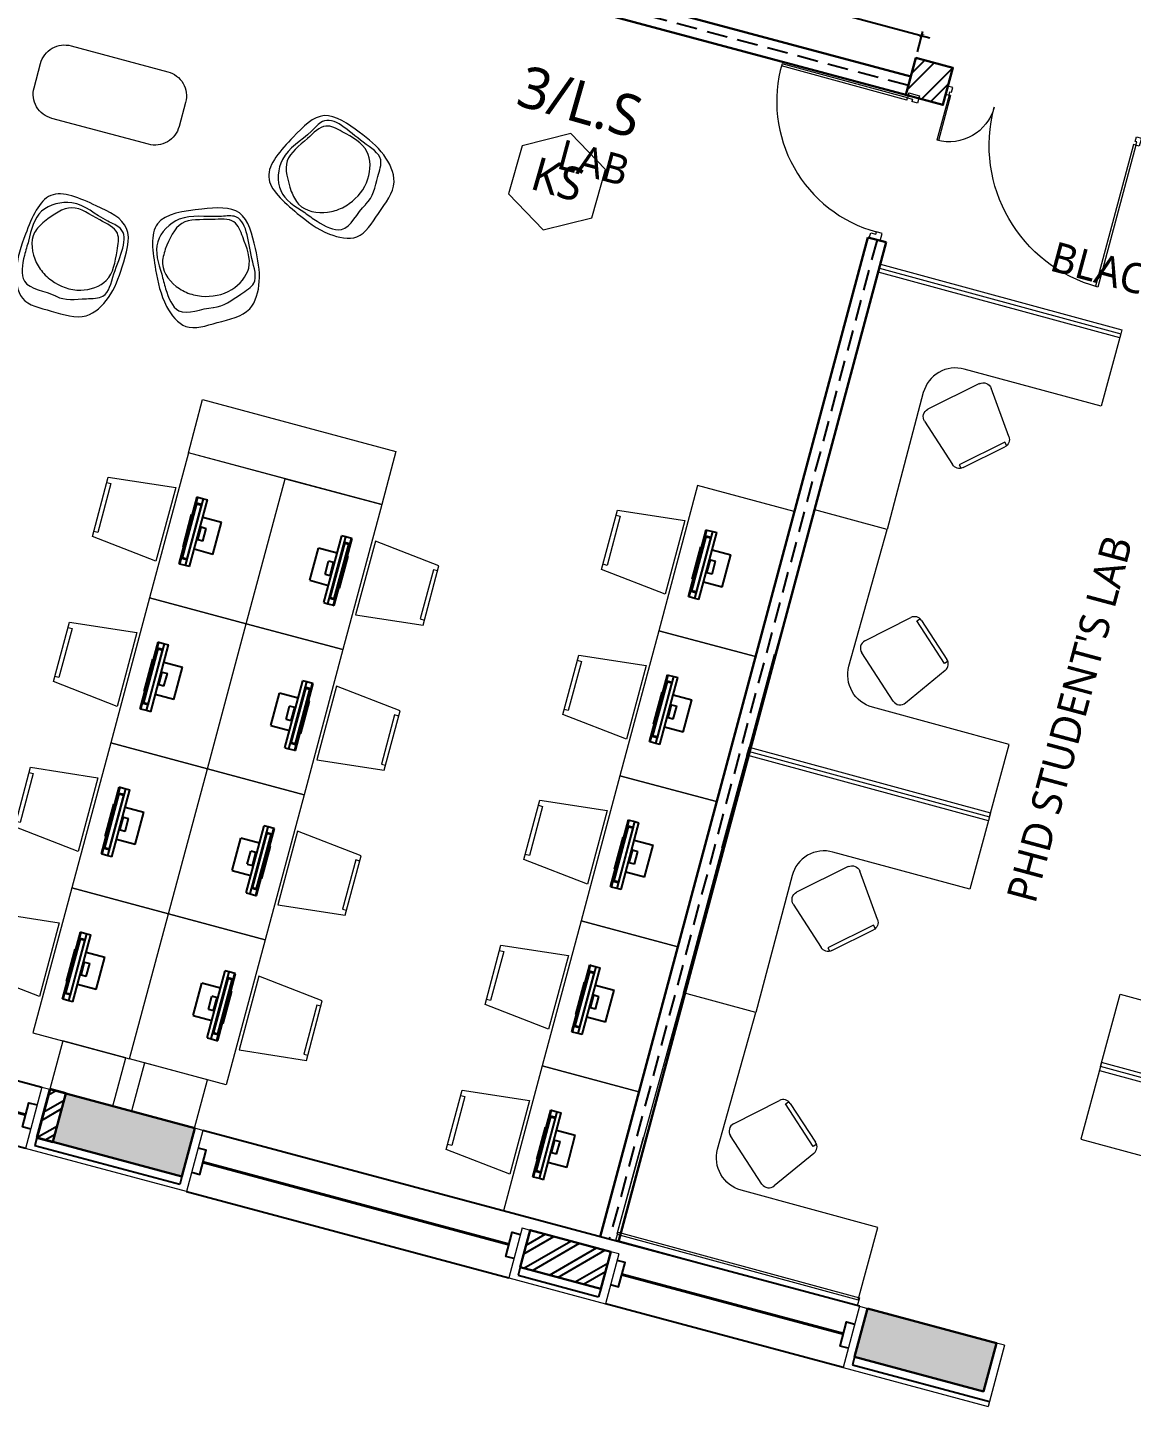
# Model space of a CAD drawing. Header units: millimetres. Extents: x 897770 to 1185420, y -692043 to -233237.
# Drawn here: x 946001 to 952619, y -599987 to -591723 of the extents above; entities that cross this region are included whole.
import ezdxf
from ezdxf.enums import TextEntityAlignment as Align

# ---------------------------------------------------------------- set-up
doc = ezdxf.new("R2010")
doc.units = ezdxf.units.MM
doc.header["$MEASUREMENT"] = 0
doc.header["$PDMODE"] = 67
doc.linetypes.add('HIDDEN', pattern=[0.375, 0.25, -0.125])
doc.layers.get('Defpoints').update_dxf_attribs({"color": 6})
for name, color, linetype, lineweight in [('A-Detail Lines', 8, 'Continuous', 25), ('A-Door', 4, 'Continuous', 9), ('A-DTLS-Frame Members', 3, 'Continuous', 25), ('A-Wall Sec', 1, 'Continuous', 30), ('A-WIN', 5, 'Continuous', 25), ('ele l', 6, 'Continuous', 15), ('elevation', 4, 'Continuous', 13), ('Fire pipe', 80, 'Continuous', 15), ('frntr', 32, 'Continuous', 13), ('I-Furniture', 34, 'Continuous', 13), ('S-Concrete', 40, 'Continuous', 30), ('ST CLADDING PLAN', 6, 'Continuous', 9), ('Tag', 254, 'Continuous', 13), ('text', 7, 'Continuous', 5)]:
    doc.layers.add(name, color=color, linetype=linetype, lineweight=lineweight)
for name, color, linetype in [('A-Elevation', 4, 'Continuous'), ('A-Wall Patt', 8, 'Continuous'), ('A-Window', 4, 'Continuous'), ('Anno_Frames', 7, 'Continuous'), ('S-Conc Patt', 9, 'Continuous')]:
    doc.layers.add(name, color=color, linetype=linetype)
doc.styles.get("Standard").update_dxf_attribs({"font": 'trebuc.ttf'})
doc.dimstyles.new('IIITD_WD_M @ 50', dxfattribs={"dimscale": 50, "dimtxt": 2, "dimasz": 0.5, "dimexe": 0.5, "dimexo": 0.25, "dimgap": 0.3, "dimtad": 1, "dimdec": 0, "dimrnd": 1, "dimzin": 0, "dimdsep": 46, "dimtxsty": 'Standard', "dimblk": 'ARCHTICK', "dimcen": 0.2, "dimdle": 1, "dimclrd": 8, "dimclre": 9, "dimadec": 0, "dimazin": 0, "dimtfac": 1, "dimtdec": 0, "dimtofl": 0, "dimtmove": 0, "dimatfit": 0, "dimfxl": 1, "dimtolj": 1, "dimtzin": 0, "dimlwd": -1, "dimlwe": -1, "dimarcsym": 0})

# ---------------------------------------------------------------- blocks, each defined once
blk = doc.blocks.new('Room Tag with Finish')
blk.add_lwpolyline([(0, 0), (-2.598, -1.5), (-2.598, -4.5), (0, -6), (2.598, -4.5), (2.598, -1.5)], close=True)
at = {"layer": 'Anno_Frames'}
blk.add_attdef('ROOM_NAME', text='', height=2.5, dxfattribs=at).set_placement((0, 0), align=Align.BOTTOM_CENTER)
blk.add_attdef('FF', text='', height=2, dxfattribs=at).set_placement((0, -1.848), align=Align.TOP_CENTER)
blk = doc.blocks.new('t4ww4tw3')
at = {"layer": 'S-Conc Patt'}
h = blk.add_hatch(color=256, dxfattribs=at)
h.dxf.hatch_style = 1
h.paths.add_polyline_path([(796231.6, -519159.2), (796153.9, -519449), (796926.7, -519656.1), (797004.3, -519366.3)])
h = blk.add_hatch(color=256, dxfattribs=at)
h.dxf.hatch_style = 1
h.paths.add_polyline_path([(801809.8, -520654), (801037, -520446.9), (800959.4, -520736.7), (801732.1, -520943.8)])
at = {"layer": 'S-Concrete', "elevation": 0}
for points in [[(796231.6, -519159.2), (796153.9, -519449), (796926.7, -519656.1), (797004.3, -519366.3)], [(801037, -520446.9), (800959.4, -520736.7), (801732.1, -520943.8), (801809.8, -520654)]]:
    blk.add_lwpolyline(points, close=True, dxfattribs=at)
blk = doc.blocks.new('ERGEWRGR')
at = {"layer": 'A-Wall Patt'}
h = blk.add_hatch(dxfattribs=at)
h.set_pattern_fill('ANSI32', color=256, scale=300, angle=345, style=0)
h.paths.add_polyline_path([(938136.7, -368100.3), (938196.3, -367878.2), (938679.2, -368007.6), (938619.7, -368229.7)])
at = {"layer": 'A-Detail Lines'}
for p, q in [((938136.7, -368100.3, 0), (938123.8, -368148.6, 0)), ((938606.8, -368278, 0), (938123.8, -368148.6, 0)), ((938619.7, -368229.7, 0), (938606.8, -368278, 0))]:
    blk.add_line(p, q, dxfattribs=at)
at = {"layer": 'A-Wall Sec', "elevation": 0}
blk.add_lwpolyline([(938196.3, -367878.2), (938136.7, -368100.3), (938619.7, -368229.7), (938679.2, -368007.6)], close=True, dxfattribs=at)
blk.add_lwpolyline([(938196.3, -367878.2), (938136.7, -368100.3), (938619.7, -368229.7), (938679.2, -368007.6)], close=True, dxfattribs=at)
at = {"layer": 'A-WIN', "color": 2, "lineweight": 40}
blk.add_line((940581.3, -368636.3, 0), (938746.1, -368144.5, 0), dxfattribs=at)
at = {"layer": 'A-WIN', "color": 2, "lineweight": 40, "elevation": 0}
blk.add_lwpolyline([(936741.8, -367607.5), (938069.9, -367963.4)], dxfattribs=at)
blk.add_lwpolyline([(936741.8, -367607.5), (938069.9, -367963.4)], dxfattribs=at)
at = {"layer": 'A-Window'}
for p, q in [((936741.3, -367415.8, 0), (940677.5, -368470.5, 0)), ((940579.1, -368837.6, 0), (938647.3, -368319.9, 0))]:
    blk.add_line(p, q, dxfattribs=at)
at = {"layer": 'A-Window', "elevation": 0}
for points in [[(936674.1, -367667), (936722.3, -367679.9), (936761.2, -367535), (936712.9, -367522.1)], [(936643, -367782.9), (938067.7, -368164.7)], [(938098.8, -368048.7), (938050.5, -368035.8), (938089.3, -367890.9), (938137.6, -367903.9)], [(938678.3, -368204), (938726.6, -368217), (938765.5, -368072.1), (938717.2, -368059.1)], [(940610.2, -368721.7), (940561.9, -368708.7), (940600.7, -368563.8), (940649, -368576.8)]]:
    blk.add_lwpolyline(points, dxfattribs=at)
at = {"layer": 'ST CLADDING PLAN'}
for p, q in [((936741.3, -367415.8, 0), (936643, -367782.9, 0)), ((936741.3, -367415.8, 0), (936693, -367402.9, 0)), ((938148, -367865.2, 0), (938067.7, -368164.7, 0)), ((938148, -367865.2, 0), (938196.3, -367878.2, 0)), ((938727.5, -368020.5, 0), (938647.3, -368319.9, 0)), ((938727.5, -368020.5, 0), (938679.2, -368007.6, 0)), ((938647.3, -368319.9, 0), (938067.7, -368164.7, 0)), ((940677.5, -368470.5, 0), (940579.1, -368837.6, 0)), ((940677.5, -368470.5, 0), (940725.8, -368483.5, 0))]:
    blk.add_line(p, q, dxfattribs=at)
blk = doc.blocks.new('ERTGWERTGWERGT')
at = {"layer": 'A-Wall Patt'}
h = blk.add_hatch(dxfattribs=at)
h.set_pattern_fill('ANSI32', color=256, scale=300, angle=345, style=0)
h.paths.add_polyline_path([(943545.9, -369549.7), (943605.4, -369327.5), (944088.4, -369457), (944028.9, -369679.1)])
at = {"layer": 'A-Detail Lines'}
for p, q in [((943545.9, -369549.7, 0), (943533, -369598, 0)), ((944015.9, -369727.4, 0), (943533, -369598, 0)), ((944028.9, -369679.1, 0), (944015.9, -369727.4, 0))]:
    blk.add_line(p, q, dxfattribs=at)
at = {"layer": 'A-Wall Sec', "elevation": 0}
blk.add_lwpolyline([(943605.4, -369327.5), (943545.9, -369549.7), (944028.9, -369679.1), (944088.4, -369457)], close=True, dxfattribs=at)
blk.add_lwpolyline([(943605.4, -369327.5), (943545.9, -369549.7), (944028.9, -369679.1), (944088.4, -369457)], close=True, dxfattribs=at)
at = {"layer": 'A-WIN', "color": 2, "lineweight": 40}
blk.add_line((945990.5, -370085.7, 0), (944155.2, -369593.9, 0), dxfattribs=at)
at = {"layer": 'A-WIN', "color": 2, "lineweight": 40, "elevation": 0}
blk.add_lwpolyline([(941643.8, -368921), (943479.1, -369412.7)], dxfattribs=at)
blk.add_lwpolyline([(941643.8, -368921), (943479.1, -369412.7)], dxfattribs=at)
at = {"layer": 'A-Window'}
for p, q in [((941643.4, -368729.4, 0), (946086.7, -369919.9, 0)), ((945988.3, -370287, 0), (944056.5, -369769.3, 0))]:
    blk.add_line(p, q, dxfattribs=at)
at = {"layer": 'A-Window', "elevation": 0}
for points in [[(941576.1, -368980.5), (941624.4, -368993.4), (941663.2, -368848.5), (941614.9, -368835.6)], [(941545.1, -369096.4), (943476.9, -369614)], [(943508, -369498.1), (943459.7, -369485.2), (943498.5, -369340.3), (943546.8, -369353.2)], [(944087.5, -369653.4), (944135.8, -369666.4), (944174.7, -369521.5), (944126.4, -369508.5)], [(946019.4, -370171.1), (945971.1, -370158.1), (946009.9, -370013.2), (946058.2, -370026.2)]]:
    blk.add_lwpolyline(points, dxfattribs=at)
at = {"layer": 'ST CLADDING PLAN'}
for p, q in [((941643.4, -368729.4, 0), (941545.1, -369096.4, 0)), ((941643.4, -368729.4, 0), (941595.1, -368716.4, 0)), ((943557.2, -369314.6, 0), (943476.9, -369614, 0)), ((943557.2, -369314.6, 0), (943605.4, -369327.5, 0)), ((944136.7, -369469.9, 0), (944056.5, -369769.3, 0)), ((944136.7, -369469.9, 0), (944088.4, -369457, 0)), ((944056.5, -369769.3, 0), (943476.9, -369614, 0)), ((946086.7, -369919.9, 0), (945988.3, -370287, 0)), ((946086.7, -369919.9, 0), (946135, -369932.9, 0))]:
    blk.add_line(p, q, dxfattribs=at)
blk = doc.blocks.new('WFTGRWE3TG')
at = {"layer": 'A-Wall Patt'}
h = blk.add_hatch(dxfattribs=at)
h.set_pattern_fill('ANSI32', color=256, scale=300, angle=345, style=0)
h.paths.add_polyline_path([(949438.1, -371128.5), (949497.6, -370906.3), (949014.6, -370776.9), (948955.1, -370999.1)])
at = {"layer": 'A-Detail Lines'}
for p, q in [((948955.1, -370999.1, 0), (948942.2, -371047.4, 0)), ((948942.2, -371047.4, 0), (949425.1, -371176.8, 0)), ((949438.1, -371128.5, 0), (949425.1, -371176.8, 0))]:
    blk.add_line(p, q, dxfattribs=at)
at = {"layer": 'A-Wall Sec', "elevation": 0}
blk.add_lwpolyline([(949497.6, -370906.3), (949438.1, -371128.5), (948955.1, -370999.1), (949014.6, -370776.9)], close=True, dxfattribs=at)
blk.add_lwpolyline([(949497.6, -370906.3), (949438.1, -371128.5), (948955.1, -370999.1), (949014.6, -370776.9)], close=True, dxfattribs=at)
at = {"layer": 'A-WIN', "color": 2, "lineweight": 40}
blk.add_line((947053, -370370.4, 0), (948888.3, -370862.1, 0), dxfattribs=at)
at = {"layer": 'A-WIN', "color": 2, "lineweight": 40, "elevation": 0}
blk.add_lwpolyline([(950892.6, -371399.2), (949564.4, -371043.3)], dxfattribs=at)
blk.add_lwpolyline([(950892.6, -371399.2), (949564.4, -371043.3)], dxfattribs=at)
at = {"layer": 'A-Window'}
for p, q in [((950988.7, -371233.4, 0), (947052.6, -370178.7, 0)), ((946954.2, -370545.8, 0), (948886.1, -371063.4, 0))]:
    blk.add_line(p, q, dxfattribs=at)
at = {"layer": 'A-Window', "elevation": 0}
for points in [[(946985.3, -370429.9), (947033.6, -370442.8), (947072.4, -370297.9), (947024.1, -370285)], [(948917.2, -370947.5), (948868.9, -370934.6), (948907.7, -370789.7), (948956, -370802.6)], [(949496.7, -371102.8), (949545, -371115.8), (949583.8, -370970.9), (949535.5, -370957.9)], [(950890.4, -371600.5), (949465.7, -371218.7)], [(950921.5, -371484.6), (950873.2, -371471.6), (950912, -371326.7), (950960.3, -371339.7)]]:
    blk.add_lwpolyline(points, dxfattribs=at)
at = {"layer": 'ST CLADDING PLAN'}
for p, q in [((947052.6, -370178.7, 0), (946954.2, -370545.8, 0)), ((947052.6, -370178.7, 0), (947004.3, -370165.8, 0)), ((948966.3, -370764, 0), (948886.1, -371063.4, 0)), ((948966.3, -370764, 0), (949014.6, -370776.9, 0)), ((949545.9, -370919.3, 0), (949465.7, -371218.7, 0)), ((949545.9, -370919.3, 0), (949497.6, -370906.3, 0)), ((948886.1, -371063.4, 0), (949465.7, -371218.7, 0)), ((950988.7, -371233.4, 0), (950890.4, -371600.5, 0)), ((950988.7, -371233.4, 0), (951037, -371246.4, 0))]:
    blk.add_line(p, q, dxfattribs=at)
blk = doc.blocks.new('ERGWERGWER')
at = {"layer": 'A-Door'}
for name in ['ERGEWRGR', 'ERTGWERTGWERGT', 'WFTGRWE3TG']:
    blk.add_blockref(name, (0, 0), dxfattribs=at)
blk = doc.blocks.new('ddfdfdf')
at = {"layer": 'A-Wall Patt'}
h = blk.add_hatch(dxfattribs=at)
h.set_pattern_fill('ANSI32', color=256, scale=300, angle=345, style=0)
h.paths.add_polyline_path([(946231.6, -369958.7), (946135, -369932.9), (946057.3, -370222.6), (946153.9, -370248.5)])
for p, q in [((946057.3, -370222.6, 0), (946044.4, -370270.9, 0)), ((946913.7, -370503.9, 0), (946044.4, -370270.9, 0)), ((946926.7, -370455.6, 0), (946913.7, -370503.9, 0)), ((950959.4, -371536.1, 0), (950946.5, -371584.4, 0)), ((950946.5, -371584.4, 0), (951767.5, -371804.4, 0))]:
    blk.add_line(p, q, dxfattribs=at)
at = {"layer": 'A-Wall Sec', "lineweight": 35}
for p, q in [((946135, -369932.9, 0), (946057.3, -370222.6, 0)), ((946231.6, -369958.7, 0), (946135, -369932.9, 0)), ((946057.3, -370222.6, 0), (946153.9, -370248.5, 0))]:
    blk.add_line(p, q, dxfattribs=at)
at = {"layer": 'ST CLADDING PLAN'}
for p, q in [((946954.3, -370545.8, 0), (945988.3, -370287, 0)), ((951858.1, -371466.4, 0), (951759.7, -371833.5, 0)), ((951858.1, -371466.4, 0), (951809.8, -371453.5, 0)), ((950890.4, -371600.5, 0), (951759.7, -371833.4, 0))]:
    blk.add_line(p, q, dxfattribs=at)
at = {"layer": 'A-Door'}
blk.add_blockref('ERGWERGWER', (0, 0), dxfattribs=at)
blk = doc.blocks.new('TFT Monitor - TFT Monitor-55-Level 1')
at = {"layer": 'A-Detail Lines'}
for p, q in [((-35, 31.1), (-35, 35.3)), ((-35, 35.3), (380, 35.3)), ((-35, 31), (-35, 31.1)), ((-35, 31.1), (380, 31.1)), ((-35, -4.4), (-35, 31)), ((-35, 31), (380, 31)), ((0, 28.4), (345, 28.4)), ((0, -1.8), (0, 28.4)), ((5, 24.9), (0, 28.4)), ((5, -1.8), (5, 24.9)), ((5, 24.9), (340, 24.9)), ((72.5, 35.4), (72.5, 39.8)), ((72.5, 39.8), (272.5, 39.8)), ((272.5, 39.8), (272.5, 35.4)), ((345, 28.4), (340, 24.9)), ((340, 24.9), (340, -1.8)), ((345, 28.4), (345, -1.8)), ((380, 35.3), (380, 31.1)), ((380, 31.1), (380, 31)), ((380, 31), (380, -4.4)), ((-35, -29.3), (-35, -4.4)), ((-35, -4.4), (380, -4.4)), ((-35, -29.3), (380, -29.3)), ((345, -1.8), (0, -1.8)), ((72.5, -145.2), (72.5, -29.2)), ((132.5, -35), (132.5, -29.5)), ((132.5, -35), (212.5, -35)), ((132.5, -66.9), (132.5, -35.4)), ((132.5, -66.9), (212.5, -66.9)), ((212.5, -29.5), (212.5, -35)), ((212.5, -34.7), (212.5, -66.9)), ((272.5, -29.2), (272.5, -145.2)), ((380, -4.4), (380, -29.3)), ((72.5, -145.2), (272.5, -145.2))]:
    blk.add_line(p, q, dxfattribs=at)
blk = doc.blocks.new('Chair Student - Medium - Chair Student - Medium-54-Level 1')
for p, q in [((-228.6, 254), (228.6, 254)), ((-184.2, -152.4), (-228.6, 254)), ((228.6, 254), (184.2, -152.4)), ((184.2, -152.4), (-184.2, -152.4)), ((-152.4, -152.4), (-152.4, -127)), ((-152.4, -127), (152.4, -127)), ((152.4, -127), (152.4, -152.4))]:
    blk.add_line(p, q)
blk = doc.blocks.new('A$C01775461')
at = {"layer": 'frntr', "elevation": 0}
blk.add_lwpolyline([(11.4, 913.9), (11.4, 13.9), (-588.6, 13.9), (-588.6, 913.9)], close=True, dxfattribs=at)
at = {"layer": 'frntr', "xscale": -1}
for name, p, rotation in [('TFT Monitor - TFT Monitor-55-Level 1', (-142.5, 291.4, 0), 270), ('Chair Student - Medium - Chair Student - Medium-54-Level 1', (285, 463.9, 0), 90)]:
    blk.add_blockref(name, p, dxfattribs=dict(at, rotation=rotation))
blk = doc.blocks.new('A$C13097F78')
at = {"layer": 'frntr'}
for points in [[(-236.5, 469.5, 0), (-507, 531.3, 0), (-660.6, 297.3, 0), (-697.7, 73.8, 0), (-517.9, -74, 0), (-332, -149, 0), (-160, -135.8, 0), (-28.5, 30, 0), (42.7, 206.4, 0), (-42.6, 348.3, 0), (-236.5, 469.5, 0)], [(-221.6, 426.8), (-402.1, 501.3), (-567.1, 411.8), (-646.1, 183.3), (-670.1, 99.3), (-454.1, -69.7), (-314.1, -119.7), (-231.1, -62.2), (-110.6, 74.8), (-109.6, 77.8), (-36.6, 271.3), (-143.1, 381.8), (-221.6, 426.8)], [(-371.1, 445.8), (-547.1, 390.3), (-616.6, 222.3), (-637.1, 91.3), (-564.1, 16.8), (-393.6, -66.2), (-242.6, -1.7), (-157.1, 162.8), (-155.1, 257.8), (-165.6, 302.3), (-282.6, 438.8), (-371.1, 445.8)]]:
    blk.add_spline(points, degree=3, dxfattribs=at)
blk = doc.blocks.new('A$C3CEC27A9')
at = {"layer": 'A-Detail Lines', "lineweight": 18}
for centre, radius, start, end in [((-1181.2, -50.7), 880, 270, 0), ((-21.2, -50.7), 280, 180, 270)]:
    blk.add_arc(centre, radius, start, end, dxfattribs=at)
at = {"layer": 'A-Door', "lineweight": 18}
for p, q in [((-1181.2, -50.7), (-1181.2, -930.7)), ((-1181.2, -50.7), (-1165.6, -50.7)), ((-1165.6, -50.7), (-1165.6, -930.5)), ((-30, -50.7), (-21.2, -50.7)), ((-29.9, -50.7), (-29.9, -330.5)), ((-21.2, -50.7), (-21.2, -330.7))]:
    blk.add_line(p, q, dxfattribs=at)
at = {"layer": 'A-Door'}
for points in [[(-1181.2, -50.7), (-1181.2, -30.7), (-1171.2, -30.7), (-1171.2, -0.7), (-1201.2, -0.7), (-1201.2, -50.7), (-1181.2, -50.7)], [(-21.2, -50.7), (-21.2, -30.7), (-31.2, -30.7), (-31.2, -0.7), (-1.2, -0.7), (-1.2, -50.7), (-21.2, -50.7)]]:
    blk.add_lwpolyline(points, dxfattribs=at)
blk = doc.blocks.new('A$C6DB55BC6')
at = {"layer": 'I-Furniture'}
for p, q in [((147.1, 415.8), (405.5, 186.2)), ((-105.3, 156.1), (73.2, 407.4)), ((-107.6, 98.5), (-90.7, 117.4)), ((110.5, -95.3), (-97.8, 89.8)), ((-90.7, 117.4), (137.1, -85)), ((405.8, 111.7), (177.3, -95)), ((137.1, -85), (120.3, -104))]:
    blk.add_line(p, q, dxfattribs=at)
for centre, start, end in [((113.9, 378.4), 48.3715, 144.61261), ((372.3, 148.8), 312.13039, 48.3715), ((-64.6, 127.2), 144.61261, 228.3715), ((143.7, -58), 228.3715, 312.13039)]:
    blk.add_arc(centre, 50, start, end, dxfattribs=at)
blk = doc.blocks.new('ABL_Door_S - 1000 x 2100-11-3 Second Floor Lvl')
at = {"layer": 'A-Door'}
blk.add_arc((-450, -2.5), 900, 269.04503, 0, dxfattribs=at)
at = {"layer": 'ele l'}
for p, q in [((-500, 37.5), (-450, 37.5)), ((-500, -37.5), (-500, 37.5)), ((-450, 37.5), (-450, -2.5)), ((450, 37.5), (450, -2.5)), ((500, 37.5), (450, 37.5)), ((500, -37.5), (500, 37.5)), ((-500, -37.5), (-465, -37.5)), ((-465, -2.5), (-450, -2.5)), ((-465, -37.5), (-465, -2.5)), ((-465, -37.5), (-465, -902.4)), ((-450, -37.5), (-465, -37.5)), ((-450, -37.5), (-450, -902.5)), ((465, -2.5), (450, -2.5)), ((465, -37.5), (465, -2.5)), ((500, -37.5), (465, -37.5))]:
    blk.add_line(p, q, dxfattribs=at)
blk = doc.blocks.new('_ArchTick')
at = {"color": 0, "linetype": 'ByBlock', "const_width": 0.15}
blk.add_lwpolyline([(-0.5, -0.5), (0.5, 0.5)], dxfattribs=at)
blk = doc.blocks.new('*D1152')
at = {"color": 8, "transparency": 16777216}
blk.add_line((949107.3, -591166.7), (951411, -591784), dxfattribs=at)
at = {"color": 9, "transparency": 16777216}
for p, q in [((949129.7, -591276.3), (949162, -591155.5)), ((951336.8, -591867.7), (951369.2, -591746.9))]:
    blk.add_line(p, q, dxfattribs=at)
at = {"layer": 'Defpoints', "color": 0, "transparency": 16777216}
for p in [(949090, -591424.5, 0), (951362.7, -591771.1), (951297.1, -592015.9)]:
    blk.add_point(p, dxfattribs=at)
at = {"color": 8, "transparency": 16777216, "xscale": 25, "yscale": 25, "zscale": 25}
for p, rotation in [((949155.6, -591179.7), 164.999994907965), ((951362.7, -591771.1), 344.9999949079649)]:
    blk.add_blockref('_ArchTick', p, dxfattribs=dict(at, rotation=rotation))
at = {"color": 0, "transparency": 16777216, "insert": (950276.2, -591411.7), "char_height": 100, "attachment_point": 5, "rotation": 344.99999}
blk.add_mtext('\\A1;2285', dxfattribs=at)

msp = doc.modelspace()

# ---------------------------------------------------------------- hatches: boundary and pattern name
at = {"layer": 'A-Wall Patt'}
h = msp.add_hatch(dxfattribs=at)
h.set_pattern_fill('ANSI32', color=256, scale=400, style=0)
h.set_pattern_definition([(45, (-7e-06, -78953.36), (-106.066017, 106.066017), []), (45, (70.71, -78953.36), (-106.066017, 106.066017), [])])
h.paths.add_polyline_path([(951549.1, -591964.3), (951326.9, -591904.8), (951267.4, -592126.9), (951278.5, -592129.9), (951489.5, -592186.5)])

# ---------------------------------------------------------------- linework, layer by layer
at = {"layer": 'A-Detail Lines'}
msp.add_line((951230.2, -592117, 0), (951278.5, -592129.9, 0), dxfattribs=at)
at = {"layer": 'A-Wall Sec'}
for p, q in [((951038.6, -592980.5), (949433.6, -598970.6, 0)), ((951149.7, -593010.3), (949544.7, -599000.4, 0)), ((951149.7, -593010.3), (951038.6, -592980.5))]:
    msp.add_line(p, q, dxfattribs=at)
at = {"layer": 'A-Wall Sec', "elevation": 0}
for points in [[(951267.4, -592126.9), (948838.1, -591476), (948867.8, -591364.9)], [(949090, -591424.5), (951297.1, -592015.9)], [(951267.4, -592126.9), (951326.9, -591904.8), (951549.1, -591964.3), (951489.5, -592186.5), (951267.4, -592126.9)]]:
    msp.add_lwpolyline(points, dxfattribs=at)
at = {"layer": 'A-Window', "linetype": 'HIDDEN', "ltscale": 500}
for p, q in [((951282.2, -592071.4), (949075.1, -591480, 0)), ((951094.2, -592995.4), (949489.1, -598985.5, 0))]:
    msp.add_line(p, q, dxfattribs=at)
at = {"layer": 'elevation', "elevation": 0}
for points in [[(951114.6, -593141.2), (952562.1, -593534.9), (952548.9, -593583.1), (951101.5, -593189.5)], [(950327.4, -596036), (951774.9, -596429.6), (951761.7, -596477.9), (950314.3, -596084.2)], [(953888.1, -598320.2), (952440.7, -597926.5), (952427.6, -597974.8), (953875, -598368.4)], [(949541.7, -598943.5), (950989.1, -599337.1), (950976, -599385.3), (949528.5, -598991.7)]]:
    msp.add_lwpolyline(points, close=True, dxfattribs=at)
at = {"layer": 'Fire pipe', "elevation": 0}
for points in [[(946212.6, -597796.9), (946135, -598086.7), (946513.5, -598188.2), (946591.2, -597898.4), (946212.6, -597796.9)], [(946702.2, -597928.1), (946624.6, -598217.9), (947003.1, -598319.3), (947080.8, -598029.6), (946702.2, -597928.1)]]:
    msp.add_lwpolyline(points, dxfattribs=at)
at = {"layer": 'frntr'}
msp.add_lwpolyline([(946948.6, -592171.6), (946909.8, -592316.5, -0.414214), (946726.1, -592422.6), (946146.6, -592267.3, -0.414214), (946040.5, -592083.6), (946079.3, -591938.7, -0.414214), (946263, -591832.6), (946842.6, -591987.9, -0.414214)], format="xyb", close=True, dxfattribs=at)
at = {"layer": 'frntr', "elevation": 0}
msp.add_lwpolyline([(948124.8, -594582.3), (946965.7, -594271.7), (947051.1, -593953), (948210.2, -594263.6)], close=True, dxfattribs=at)
at = {"layer": 'I-Furniture', "elevation": 0}
for points in [[(950950.6, -593744.3), (951108.1, -593165.4), (952555.5, -593559), (952437.4, -593993.2), (951617.2, -593770.2, 0.414214), (951371.7, -593910.7), (951154.8, -594732.5), (950720.5, -594614.4), (951108.1, -593165.4), (951108.1, -593165.4)], [(950478.3, -595481.1), (950320.9, -596060.1), (951768.3, -596453.7), (951886.4, -596019.5), (951066.2, -595796.5, -0.414214), (950925.7, -595551), (951154.8, -594732.5), (950720.5, -594614.4), (950320.9, -596060.1), (950320.9, -596060.1)], [(950163.4, -596639.1), (950320.9, -596060.1), (951768.3, -596453.7), (951650.2, -596888), (950830, -596664.9, 0.414214), (950584.5, -596805.4), (950367.6, -597627.2), (949933.3, -597509.1), (950320.9, -596060.1), (950320.9, -596060.1)], [(954039, -597765.3), (953881.6, -598344.3), (952434.1, -597950.7), (952552.2, -597516.4), (953372.4, -597739.5, 0.414214), (953617.9, -597599), (953834.9, -596777.2), (954269.1, -596895.3), (953881.6, -598344.3), (953881.6, -598344.3)], [(949691.1, -598375.9), (949533.7, -598954.8), (950981.1, -599348.5), (951099.2, -598914.2), (950279, -598691.2, -0.414214), (950138.5, -598445.7), (950367.6, -597627.2), (949933.3, -597509.1), (949533.7, -598954.8), (949533.7, -598954.8)], [(953724.1, -598923.2), (953881.6, -598344.3), (952434.1, -597950.7), (952316, -598384.9), (953136.3, -598607.9, -0.414214), (953276.8, -598853.4), (953047.7, -599671.9), (953481.9, -599790), (953881.6, -598344.3), (953881.6, -598344.3)]]:
    msp.add_lwpolyline(points, format="xyb", dxfattribs=at)

# ---------------------------------------------------------------- block references
at = {"layer": 'A-Door', "xscale": 0.9000000001349469, "yscale": 0.9000000001349469, "zscale": 0.9000000001349469, "rotation": 254.7865830003216}
msp.add_blockref('ABL_Door_S - 1000 x 2100-11-3 Second Floor Lvl', (951198.6, -592557.5), dxfattribs=at)
at = {"layer": 'A-Door', "xscale": -1, "rotation": 344.9999949062619}
msp.add_blockref('A$C3CEC27A9', (951518.6, -592073.6, 0), dxfattribs=at)
at = {"layer": 'A-DTLS-Frame Members', "xscale": -1, "rotation": 344.7865830004282}
for p in [(951741.8, -594297.3, 0), (950954.6, -597192, 0)]:
    msp.add_blockref('A$C6DB55BC6', p, dxfattribs=at)
at = {"layer": 'A-DTLS-Frame Members', "rotation": 164.7865830004281}
for p in [(951442.6, -595397.5, 0), (950655.4, -598292.2, 0)]:
    msp.add_blockref('A$C6DB55BC6', p, dxfattribs=at)
at = {"layer": 'A-Elevation'}
msp.add_blockref('ddfdfdf', (0, -228153.9), dxfattribs=at)
at = {"layer": 'I-Furniture', "xscale": -1}
for name, p, rotation in [('A$C13097F78', (948144.1, -592850.8, 0), 115.2289193339776), ('A$C13097F78', (946144.2, -593463.9), 43.92975783793978), ('A$C13097F78', (947160.1, -593527.1, 0), 74.80582525089207), ('A$C01775461', (946740.1, -595157.4, 0), 344.9999949079893), ('A$C01775461', (949793.2, -595354.3, 0), 344.9999949079885), ('A$C01775461', (946507.2, -596026.7, 0), 344.9999949079893), ('A$C01775461', (949560.3, -596223.6, 0), 344.9999949079885), ('A$C01775461', (946274.3, -596896.1, 0), 344.9999949079893), ('A$C01775461', (949327.3, -597093, 0), 344.9999949079885), ('A$C01775461', (946041.3, -597765.4, 0), 344.9999949079893), ('A$C01775461', (949094.4, -597962.3, 0), 344.9999949079885), ('A$C01775461', (948861.5, -598831.6, 0), 344.9999949079885)]:
    msp.add_blockref(name, p, dxfattribs=dict(at, rotation=rotation))
at = {"layer": 'I-Furniture', "rotation": 344.9999949079893}
for p in [(947877.3, -595462.1, 0), (947644.3, -596331.4, 0), (947411.4, -597200.8, 0), (947178.4, -598070.1, 0)]:
    msp.add_blockref('A$C01775461', p, dxfattribs=at)
at = {"layer": 'S-Concrete', "color": 6}
msp.add_blockref('t4ww4tw3', (150000, -78953.4), dxfattribs=at)
at = {"layer": 'Tag', "xscale": 99.99999999994915, "yscale": 99.99999999994915, "zscale": 99.99999999994915, "rotation": 344.0278025898751}
msp.add_blockref('Room Tag with Finish', (949257.9, -592358.7), dxfattribs=at).add_auto_attribs({'ROOM_NAME': '3/L.S', 'FF': 'KS'})

# ---------------------------------------------------------------- texts
at = {"layer": 'text', "char_height": 180, "attachment_point": 5}
for s, insert, rotation in [('LAB', (949394, -592532.7, 0), 345), ("PHD STUDENT'S LAB ", (952248.8, -595867.9), 74.96879)]:
    msp.add_mtext(s, dxfattribs=dict(at, insert=insert, rotation=rotation))
at = {"layer": 'text', "insert": (952907.4, -593295.8, 0), "char_height": 180, "attachment_point": 5, "rotation": 344.99999, "line_spacing_factor": 0.938532}
msp.add_mtext('BLACK BOARD', dxfattribs=at)

# ---------------------------------------------------------------- dimensions: what is measured, and where the dimension line sits
dim = msp.add_aligned_dim(p1=(949090, -591424.5, 0), p2=(951297.1, -592015.9), distance=253.5, dimstyle='IIITD_WD_M @ 50', override={"dimfxl": 2, "dimfxlon": 1, "dimarcsym": 1})
dim.commit()
dim.dimension.update_dxf_attribs({"geometry": '*D1152', "text_midpoint": (950276.2, -591411.7)})

doc.saveas('drawing.dxf')
